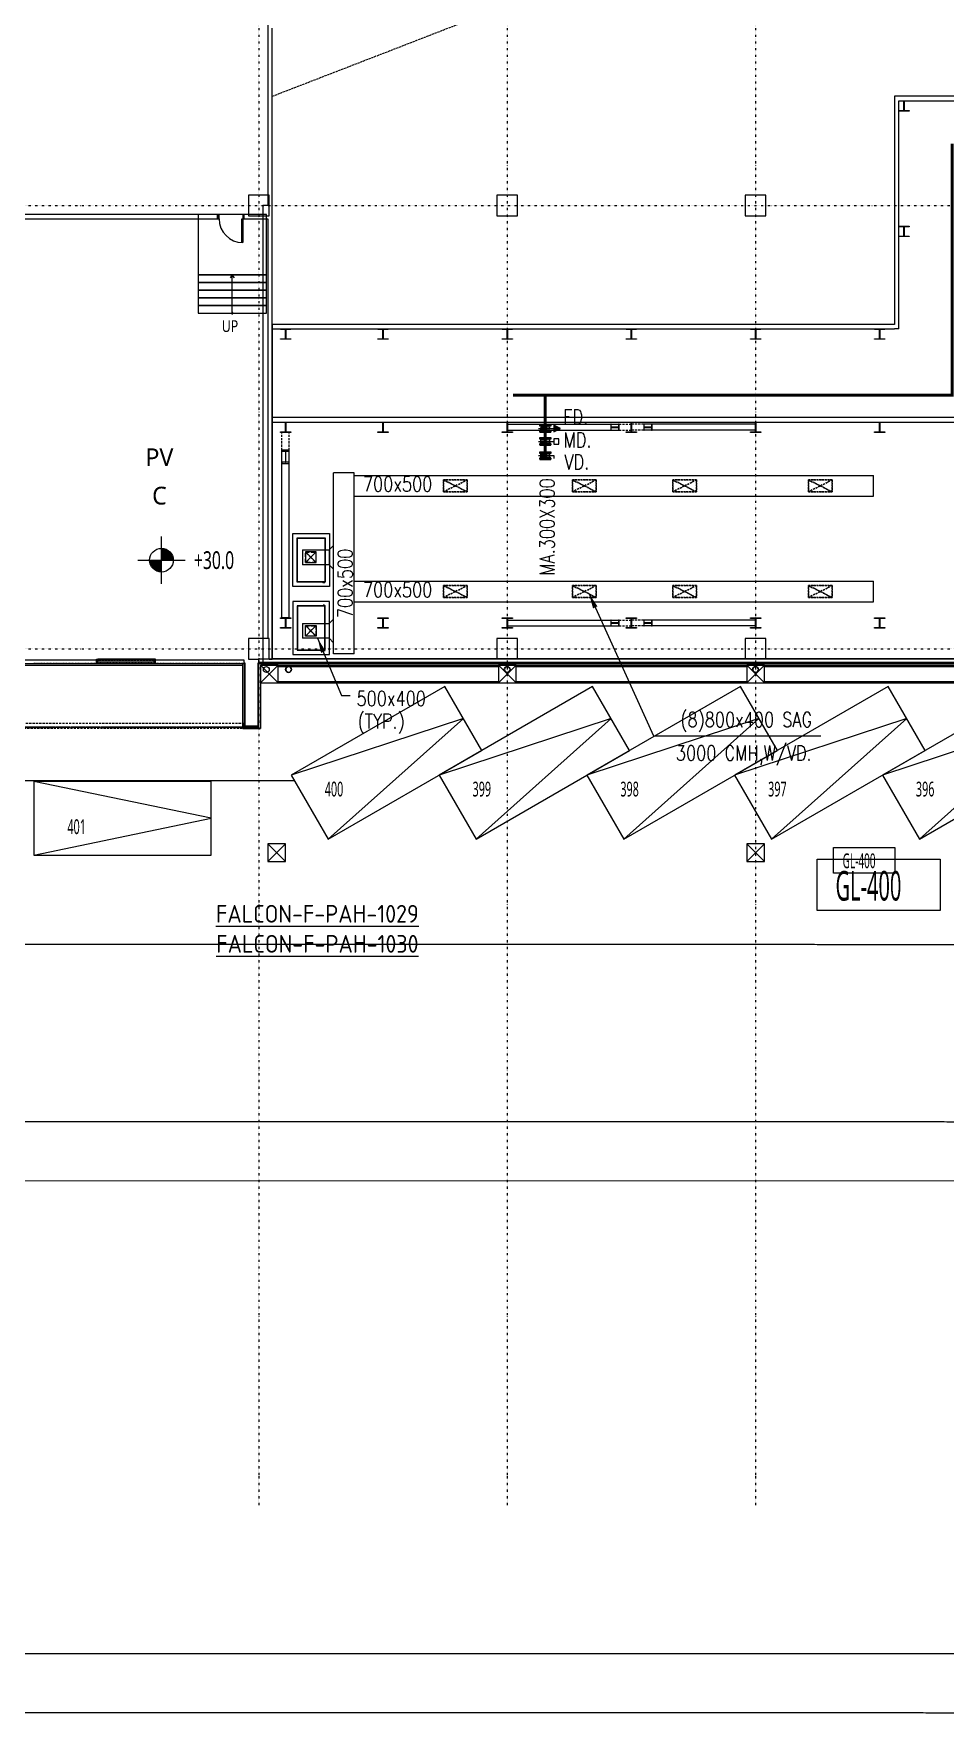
# Model space of a CAD drawing. Extents: x -76427 to 292734, y -42117 to 131250.
# Drawn here: x 10375 to 41223, y -36025 to 20820 of the extents above; entities that cross this region are included whole.
import ezdxf
from ezdxf.enums import TextEntityAlignment as Align

# ---------------------------------------------------------------- set-up
doc = ezdxf.new("R2010")
doc.units = 0
doc.header["$LTSCALE"] = 250
for name, pattern in [('H12PL1$0$CENTERK4', [0.3582, 0.3333, -0.0083, 0.0083, -0.0083]), ('H12PL1$0$DOTK1', [0.01, 0.005, -0.005]), ('H12PL1$0$HIDDEN', [0.4, 0.3, -0.1]), ('H12PL1$0$JJP_三點線', [0.9, 0.3, -0.15, 0, -0.15, 0, -0.15, 0, -0.15]), ('H12PL1$0$JJP_虛線(退縮線、投影線、地下室範圍、非屬本工程、圖面分區)', [0.45, 0.3, -0.15]), ('XFM2D05-200k$0$HIDDEN', [0.375, 0.25, -0.125]), ('XFM2D05-200k$0$HIDDEN2', [0.1875, 0.125, -0.0625])]:
    doc.linetypes.add(name, pattern=pattern)
for name, color, linetype in [('H12PL1$0$A-LABEL-HIGH.200K', 252, 'Continuous'), ('H12PL1$0$A-OBJE-2D', 252, 'Continuous'), ('H12PL1$0$A-OBJE-MEP', 252, 'Continuous'), ('H12PL1$0$A-STRS', 252, 'Continuous'), ('H12PL1$0$A-TEXT', 252, 'Continuous'), ('H12PL1$0$A-WALL-EX', 252, 'Continuous'), ('H12PL1$0$A-WALL-IN', 252, 'Continuous'), ('H12PL1$0$A-WALL-IN.200K', 252, 'Continuous'), ('H12PL1$0$A-ZONE', 252, 'Continuous'), ('H12PL1$0$Door', 252, 'Continuous'), ('H12PL1$0$Hattch', 252, 'Continuous'), ('H12PL1$0$L10_14_200_LEVEL', 252, 'Continuous'), ('H12PL1$0$L10_14_DOURO', 252, 'Continuous'), ('H12PL1$0$L10_14_DRAN', 252, 'Continuous'), ('H12PL1$0$L10_14_KABE1', 252, 'Continuous'), ('H12PL1$0$L10_14_LEVEL', 252, 'Continuous'), ('H12PL1$0$L10_14_PKG', 252, 'Continuous'), ('H12PL1$0$L10_14_PKG-NN', 252, 'Continuous'), ('H12PL1$0$L10_14_SIAGE2', 252, 'Continuous'), ('H12PL1$0$L10_14_SIKICHI', 252, 'Continuous'), ('H12PL1$0$L10_14_SITE', 252, 'Continuous'), ('H12PL1$0$L10_14_SUGATA3', 252, 'Continuous'), ('H12PL1$0$L10_14_SUGATA4', 252, 'Continuous'), ('H12PL1$0$L10_14_SUGATAD', 252, 'Continuous'), ('H12PL1$0$S-BEAM-SHOW.200K', 252, 'Continuous'), ('H12PL1$0$S-COL', 252, 'Continuous'), ('H12PL1$0$S-COL.200K', 252, 'Continuous'), ('H12PL1$0$S-FNDN', 252, 'Continuous'), ('H12PL1$0$S-GRID', 252, 'Continuous'), ('H12PL1$0$S-SLAB-SHOW', 252, 'Continuous'), ('H12PL1$0$S-SLAB-SHOW.200K', 252, 'Continuous'), ('H12PL1$0$Window', 252, 'Continuous'), ('XFM2D05-200k$0$M-CMDUCT-DAPR', 104, 'Continuous'), ('XFM2D05-200k$0$M-DUCT-DAPR', 3, 'Continuous'), ('XFM2D05-200k$0$M-DUCT-DIFFUSER', 2, 'Continuous'), ('XFM2D05-200k$0$M-DUCT-FLAN-L', 3, 'Continuous'), ('XFM2D05-200k$0$M-DUCT-TEXT', 4, 'Continuous'), ('XFM2D05-200k$0$M-HVAC-DUCT', 100, 'Continuous'), ('XFM2D05-200k$0$M-MAU-DUCT', 150, 'Continuous'), ('XFM2D05-200k$0$M-PIPE-TEXT-ARROR', 91, 'Continuous'), ('XFM2Q05-200k$0$M-HVAC-EQUP-TEXT', 4, 'Continuous'), ('XFM2Q05-200k$0$XFM2Q30$0$FOUND', 3, 'Continuous'), ('XFM2Q05-200k$0$XFM2Q30$0$M-HVAC-CEQPM', 22, 'Continuous'), ('XFM2Q05-200k$0$XFM2Q30$0$M-HVAC-EQPM', 22, 'Continuous')]:
    doc.layers.add(name, color=color, linetype=linetype)
doc.styles.add('H12PL1$0$Standard', font='', dxfattribs={"width": 0.8})
doc.styles.add('XFM2D05-200k$0$AA-TXT', font='simplex.shx', dxfattribs={"bigfont": 'china.shx'})
doc.styles.add('XFM2Q05-200k$0$AA-TXT', font='isocp.shx', dxfattribs={"width": 0.8, "bigfont": 'china.shx'})
doc.styles.get('H12PL1$0$Standard').set_extended_font_data('Microsoft JhengHei')
doc.dimstyles.new('XFM2D05-200k$0$adim-200', dxfattribs={"dimscale": 200, "dimtxt": 0.3, "dimasz": 2.5, "dimexe": 0.1, "dimexo": 0.5, "dimgap": 0.15, "dimtad": 0, "dimdec": 4, "dimzin": 3, "dimdsep": 46, "dimtxsty": 'XFM2D05-200k$0$AA-TXT', "dimcen": 2.5, "dimclrd": 256, "dimclre": 256, "dimclrt": 256, "dimadec": 0, "dimazin": 0, "dimtfac": 1, "dimtdec": 4, "dimtmove": 0, "dimatfit": 3, "dimfxl": 1, "dimtolj": 1, "dimtzin": 0, "dimarcsym": 0})

# ---------------------------------------------------------------- blocks, each defined once
blk = doc.blocks.new('H12PL1')
at = {"layer": 'H12PL1$0$Hattch', "linetype": 'Continuous', "lineweight": 0}
for points in [[(14700, 3000), (14300, 3000), (14330.45, 2846.93), (14417.16, 2717.16), (14546.93, 2630.45), (14700, 2600)], [(14700, 3000), (15100, 3000), (15069.55, 3153.07), (14982.84, 3282.84), (14853.07, 3369.55), (14700, 3400)]]:
    blk.add_hatch(color=256, dxfattribs=at).paths.add_polyline_path(points)
at = {"layer": 'H12PL1$0$A-LABEL-HIGH.200K', "lineweight": 0}
for p, q in [((14700, 2200), (14700, 3800)), ((13900, 3000), (15500, 3000))]:
    blk.add_line(p, q, dxfattribs=at)
blk.add_circle((14700, 3000), 400, dxfattribs=at)
at = {"layer": 'H12PL1$0$A-OBJE-2D', "linetype": 'H12PL1$0$HIDDEN', "lineweight": 0}
blk.add_line((18450, 18700), (192000, 85950), dxfattribs=at)
at = {"layer": 'H12PL1$0$A-OBJE-MEP', "lineweight": 0, "flags": 128}
for points in [[(19095, -700, 1), (18905, -700, 1)], [(26495, -700, 1), (26305, -700, 1)], [(34895, -700, 1), (34705, -700, 1)]]:
    blk.add_lwpolyline(points, format="xyb", close=True, dxfattribs=at)
at = {"layer": 'H12PL1$0$A-OBJE-MEP', "lineweight": 0}
for centre in [(19000, -700), (26400, -700), (34800, -700)]:
    blk.add_circle(centre, 100, dxfattribs=at)
at = {"layer": 'H12PL1$0$A-STRS', "lineweight": 0}
for p, q in [((18250, 12660), (15940, 12660)), ((15940, 12660), (15940, 11360)), ((18250, 12660), (15940, 12660)), ((15940, 12660), (15940, 12400)), ((17095, 12660), (17020, 12560)), ((17095, 12400), (17095, 12660)), ((17170, 12560), (17095, 12660)), ((18250, 11360), (18250, 12660)), ((18250, 12400), (18250, 12660)), ((15940, 12400), (18250, 12400)), ((18250, 12400), (15940, 12400)), ((15940, 12400), (15940, 12140)), ((15940, 12400), (18250, 12400)), ((15940, 12140), (18250, 12140)), ((18250, 12140), (15940, 12140)), ((15940, 12140), (15940, 11880)), ((15940, 12140), (18250, 12140)), ((17095, 11620), (17095, 12400)), ((18250, 12140), (18250, 12400)), ((18250, 11880), (18250, 12140)), ((15940, 11880), (18250, 11880)), ((18250, 11880), (15940, 11880)), ((15940, 11880), (15940, 11620)), ((15940, 11880), (18250, 11880)), ((15940, 11620), (18250, 11620)), ((18250, 11620), (15940, 11620)), ((15940, 11620), (15940, 11360)), ((15940, 11620), (18250, 11620)), ((17095, 11360), (17095, 11620)), ((18250, 11620), (18250, 11880)), ((18250, 11360), (18250, 11620)), ((15940, 11360), (18250, 11360)), ((15940, 11360), (18250, 11360))]:
    blk.add_line(p, q, dxfattribs=at)
at = {"layer": 'H12PL1$0$A-STRS', "lineweight": 0, "flags": 128}
blk.add_lwpolyline([(17120, 11360, 1), (17070, 11360, 1)], format="xyb", close=True, dxfattribs=at)
at = {"layer": 'H12PL1$0$A-WALL-EX', "lineweight": 0}
for p, q in [((12500, -500), (12500, -380)), ((14500, -380), (12500, -380)), ((12500, -500), (14500, -500)), ((14500, -500), (14500, -380)), ((68150, -465), (18000, -465))]:
    blk.add_line(p, q, dxfattribs=at)
at = {"layer": 'H12PL1$0$A-WALL-EX', "linetype": 'H12PL1$0$JJP_虛線(退縮線、投影線、地下室範圍、非屬本工程、圖面分區)', "lineweight": 0}
blk.add_line((-380, -2649.97), (17500, -2649.97), dxfattribs=at)
at = {"layer": 'H12PL1$0$A-WALL-EX', "lineweight": 0, "flags": 128}
for points in [[(12500, -380), (-380, -380)], [(-380, -500), (12500, -500)], [(17500, -380), (14500, -380)], [(14500, -500), (17500, -500)], [(17500, -500), (17500, -380)], [(17535, -482.5), (17500, -482.5)], [(17500, -482.5), (17500, -2615)], [(17500, -500), (17500, -2650)], [(17500, -500), (17500, -2650)], [(17500, -500), (17500, -2650)], [(17500, -500), (17500, -2650)], [(17535, -2615), (17535, -482.5)], [(18000, -482.5), (17965, -482.5)], [(17965, -482.5), (17965, -2615)], [(68150, -350), (18000, -350)], [(18000, -465), (18000, -350)], [(18000, -482.5), (18000, -465)], [(18000, -500), (68150, -500)], [(18000, -500), (68150, -500)], [(18000, -500), (68150, -500)], [(18000, -500), (68150, -500)], [(18000, -500), (68150, -500)], [(18000, -500), (68150, -500)], [(18000, -500), (68150, -500)], [(18000, -500), (68150, -500)], [(18000, -2650), (18000, -500)], [(17500, -2650), (17535, -2650)], [(17965, -2615), (17535, -2615)], [(17535, -2650), (17965, -2650)], [(17965, -2650), (18000, -2650)]]:
    blk.add_lwpolyline(points, dxfattribs=at)
at = {"layer": 'H12PL1$0$A-WALL-EX', "linetype": 'H12PL1$0$JJP_虛線(退縮線、投影線、地下室範圍、非屬本工程、圖面分區)', "lineweight": 0, "flags": 128}
for points in [[(-530, -2680), (17500, -2680)], [(-500, -2650), (17500, -2650)], [(17500, -2529.97), (-380, -2529.97)], [(17500, -2530), (-380, -2530)], [(17500, -2530), (-380, -2530)], [(-380, -2650), (17500, -2650)], [(17500, -2649.97), (17500, -2529.97)], [(17500, -2650), (17500, -2530)], [(17500, -2680), (17500, -2530)], [(17500, -2650), (17500, -2649.97)]]:
    blk.add_lwpolyline(points, dxfattribs=at)
at = {"layer": 'H12PL1$0$A-WALL-IN', "lineweight": 0}
for p, q in [((16600, 14550), (16600, 14700)), ((17500, 14550), (17500, 14700))]:
    blk.add_line(p, q, dxfattribs=at)
at = {"layer": 'H12PL1$0$A-WALL-IN', "lineweight": 0, "flags": 128}
for points in [[(18300, 21000), (18300, 15350)], [(18450, -350), (18450, 21000)], [(-380.5, 14550), (16600, 14550)], [(16600, 14700), (9350, 14700)], [(17650, 14700), (17500, 14700)], [(17500, 14550), (18300, 14550)], [(18300, 14550), (18300, 350)], [(18350, -350), (18450, -350)]]:
    blk.add_lwpolyline(points, dxfattribs=at)
at = {"layer": 'H12PL1$0$A-WALL-IN.200K', "lineweight": 0, "flags": 128}
for points in [[(39500, 18700), (39500, 18550)], [(243150, 18700), (39500, 18700)], [(39500, 18550), (39500, 10975)], [(39650, 18219), (39650, 18531)], [(39650, 14300), (39650, 18200)], [(40000, 18550), (43025, 18550)], [(39650, 13969), (39650, 14281)], [(39650, 10825), (39650, 13950)], [(39500, 10975), (18450, 10975)], [(18450, 10825), (18450, 10975)], [(18450, 10825), (18725, 10825)], [(19075, 10825), (22025, 10825)], [(22375, 10825), (26225, 10825)], [(26575, 10825), (30425, 10825)], [(30775, 10825), (34625, 10825)], [(34975, 10825), (38825, 10825)], [(39175, 10825), (39500, 10825)], [(39650, 10825), (39500, 10825)], [(42650, 7825), (18450, 7825)], [(18450, 7675), (18450, 7825)], [(18450, 7675), (18725, 7675)], [(19075, 7675), (22025, 7675)], [(22375, 7675), (26225, 7675)], [(26575, 7675), (30425, 7675)], [(30775, 7675), (34625, 7675)], [(34975, 7675), (38825, 7675)], [(39175, 7675), (42650, 7675)]]:
    blk.add_lwpolyline(points, dxfattribs=at)
at = {"layer": 'H12PL1$0$Door', "lineweight": 0}
for p, q in [((16650, 14700), (16600, 14700)), ((16600, 14700), (16600, 14550)), ((16600, 14550), (16650, 14550)), ((16650, 14550), (16650, 14700)), ((17420, 13750), (17420, 14550)), ((17420, 14550), (17450, 14550)), ((17500, 14700), (17450, 14700)), ((17450, 14700), (17450, 14550)), ((17450, 14550), (17450, 13750)), ((17450, 14550), (17500, 14550)), ((17500, 14550), (17500, 14700)), ((17450, 13750), (17420, 13750))]:
    blk.add_line(p, q, dxfattribs=at)
blk.add_arc((17450, 14550), 800, 180, 270, dxfattribs=at)
at = {"layer": 'H12PL1$0$L10_14_200_LEVEL', "lineweight": 0, "flags": 128}
blk.add_lwpolyline([(37435.33, -6720.02), (39516.42, -6720.02), (39516.42, -7587.9), (37435.33, -7587.9)], close=True, dxfattribs=at)
at = {"layer": 'H12PL1$0$L10_14_DOURO', "lineweight": 0}
for p, q in [((263350.86, -18066.2), (-720.36, -18001.66)), ((10639.33, -34004.43), (-23200, -33996.16)), ((96439.32, -34025.4), (10639.33, -34004.43))]:
    blk.add_line(p, q, dxfattribs=at)
at = {"layer": 'H12PL1$0$L10_14_DRAN', "lineweight": 0}
for centre in [(18250, -700), (26400, -700), (34800, -700)]:
    blk.add_circle(centre, 100, dxfattribs=at)
at = {"layer": 'H12PL1$0$L10_14_KABE1', "lineweight": 0}
for p, q in [((17450, -2700), (17450, -500)), ((18050, -550), (18050, -2700)), ((18050, -550), (68100, -550)), ((17450, -2700), (18050, -2700))]:
    blk.add_line(p, q, dxfattribs=at)
at = {"layer": 'H12PL1$0$L10_14_LEVEL', "lineweight": 0, "flags": 128}
blk.add_lwpolyline([(36884.13, -7114.17), (41046.31, -7114.17), (41046.31, -8849.94), (36884.13, -8849.94)], close=True, dxfattribs=at)
at = {"layer": 'H12PL1$0$L10_14_PKG', "lineweight": 0, "flags": 128}
for points in [[(20342.67, -6441.61), (25538.82, -3441.61), (24288.82, -1276.55), (19092.67, -4276.55)], [(25342.67, -6441.61), (30538.82, -3441.61), (29288.82, -1276.55), (24092.67, -4276.55)], [(30342.67, -6441.61), (35538.82, -3441.61), (34288.82, -1276.55), (29092.67, -4276.55)], [(35342.67, -6441.61), (40538.82, -3441.61), (39288.82, -1276.55), (34092.67, -4276.55)], [(40342.67, -6441.61), (45538.82, -3441.61), (44288.82, -1276.55), (39092.67, -4276.55)], [(10387.5, -6985), (16387.5, -6985), (16387.5, -4485), (10387.5, -4485)]]:
    blk.add_lwpolyline(points, close=True, dxfattribs=at)
for points in [[(20342.67, -6441.61), (24913.82, -2359.08), (19092.67, -4276.55)], [(25342.67, -6441.61), (29913.82, -2359.08), (24092.67, -4276.55)], [(30342.67, -6441.61), (34913.82, -2359.08), (29092.67, -4276.55)], [(35342.67, -6441.61), (39913.82, -2359.08), (34092.67, -4276.55)], [(40342.67, -6441.61), (44913.82, -2359.08), (39092.67, -4276.55)], [(10387.5, -6985), (16387.5, -5735), (10387.5, -4485)]]:
    blk.add_lwpolyline(points, dxfattribs=at)
at = {"layer": 'H12PL1$0$L10_14_SIAGE2', "lineweight": 0, "flags": 128}
for points in [[(10412, -500), (10387.2, -500)], [(10461.6, -500), (10436.8, -500)], [(10511.2, -500), (10486.4, -500)], [(10560.8, -500), (10536, -500)], [(10610.4, -500), (10585.6, -500)], [(10660, -500), (10635.2, -500)], [(10709.6, -500), (10684.8, -500)], [(10759.2, -500), (10734.4, -500)], [(10808.8, -500), (10784, -500)], [(10858.4, -500), (10833.6, -500)], [(10908, -500), (10883.2, -500)], [(10957.6, -500), (10932.8, -500)], [(11007.2, -500), (10982.4, -500)], [(11056.8, -500), (11032, -500)], [(11106.4, -500), (11081.6, -500)], [(11156, -500), (11131.2, -500)], [(11205.6, -500), (11180.8, -500)], [(11255.2, -500), (11230.4, -500)], [(11304.8, -500), (11280, -500)], [(11354.4, -500), (11329.6, -500)], [(11404, -500), (11379.2, -500)], [(11453.6, -500), (11428.8, -500)], [(11503.2, -500), (11478.4, -500)], [(11552.8, -500), (11528, -500)], [(11602.4, -500), (11577.6, -500)], [(11652, -500), (11627.2, -500)], [(11701.6, -500), (11676.8, -500)], [(11751.2, -500), (11726.4, -500)], [(11800.8, -500), (11776, -500)], [(11850.4, -500), (11825.6, -500)], [(11900, -500), (11875.2, -500)], [(11949.6, -500), (11924.8, -500)], [(11999.2, -500), (11974.4, -500)], [(12048.8, -500), (12024, -500)], [(12098.4, -500), (12073.6, -500)], [(12148, -500), (12123.2, -500)], [(12197.6, -500), (12172.8, -500)], [(12247.2, -500), (12222.4, -500)], [(12296.8, -500), (12272, -500)], [(12346.4, -500), (12321.6, -500)], [(12396, -500), (12371.2, -500)], [(12445.6, -500), (12420.8, -500)], [(12495.2, -500), (12470.4, -500)], [(12544.8, -500), (12520, -500)], [(12594.4, -500), (12569.6, -500)], [(12644, -500), (12619.2, -500)], [(12693.6, -500), (12668.8, -500)], [(12743.2, -500), (12718.4, -500)], [(12792.8, -500), (12768, -500)], [(12842.4, -500), (12817.6, -500)], [(12892, -500), (12867.2, -500)], [(12941.6, -500), (12916.8, -500)], [(12991.2, -500), (12966.4, -500)], [(13040.8, -500), (13016, -500)], [(13090.4, -500), (13065.6, -500)], [(13140, -500), (13115.2, -500)], [(13189.6, -500), (13164.8, -500)], [(13239.2, -500), (13214.4, -500)], [(13288.8, -500), (13264, -500)], [(13338.4, -500), (13313.6, -500)], [(13388, -500), (13363.2, -500)], [(13437.6, -500), (13412.8, -500)], [(13487.2, -500), (13462.4, -500)], [(13536.8, -500), (13512, -500)], [(13586.4, -500), (13561.6, -500)], [(13636, -500), (13611.2, -500)], [(13685.6, -500), (13660.8, -500)], [(13735.2, -500), (13710.4, -500)], [(13784.8, -500), (13760, -500)], [(13834.4, -500), (13809.6, -500)], [(13884, -500), (13859.2, -500)], [(13933.6, -500), (13908.8, -500)], [(13983.2, -500), (13958.4, -500)], [(14032.8, -500), (14008, -500)], [(14082.4, -500), (14057.6, -500)], [(14132, -500), (14107.2, -500)], [(14181.6, -500), (14156.8, -500)], [(14231.2, -500), (14206.4, -500)], [(14280.8, -500), (14256, -500)], [(14330.4, -500), (14305.6, -500)], [(14380, -500), (14355.2, -500)], [(14429.6, -500), (14404.8, -500)], [(14479.2, -500), (14454.4, -500)], [(14528.8, -500), (14504, -500)], [(14578.4, -500), (14553.6, -500)], [(14628, -500), (14603.2, -500)], [(14677.6, -500), (14652.8, -500)], [(14727.2, -500), (14702.4, -500)], [(14776.8, -500), (14752, -500)], [(14826.4, -500), (14801.6, -500)], [(14876, -500), (14851.2, -500)], [(14925.6, -500), (14900.8, -500)], [(14975.2, -500), (14950.4, -500)], [(15024.8, -500), (15000, -500)], [(15074.4, -500), (15049.6, -500)], [(15124, -500), (15099.2, -500)], [(15173.6, -500), (15148.8, -500)], [(15223.2, -500), (15198.4, -500)], [(15272.8, -500), (15248, -500)], [(15322.4, -500), (15297.6, -500)], [(15372, -500), (15347.2, -500)], [(15421.6, -500), (15396.8, -500)], [(15471.2, -500), (15446.4, -500)], [(15520.8, -500), (15496, -500)], [(15570.4, -500), (15545.6, -500)], [(15620, -500), (15595.2, -500)], [(15669.6, -500), (15644.8, -500)], [(15719.2, -500), (15694.4, -500)], [(15768.8, -500), (15744, -500)], [(15818.4, -500), (15793.6, -500)], [(15868, -500), (15843.2, -500)], [(15917.6, -500), (15892.8, -500)], [(15967.2, -500), (15942.4, -500)], [(16016.8, -500), (15992, -500)], [(16066.4, -500), (16041.6, -500)], [(16116, -500), (16091.2, -500)], [(16165.6, -500), (16140.8, -500)], [(16215.2, -500), (16190.4, -500)], [(16264.8, -500), (16240, -500)], [(16314.4, -500), (16289.6, -500)], [(16364, -500), (16339.2, -500)], [(16413.6, -500), (16388.8, -500)], [(16463.2, -500), (16438.4, -500)], [(16512.8, -500), (16488, -500)], [(16562.4, -500), (16537.6, -500)], [(16612, -500), (16587.2, -500)], [(16661.6, -500), (16636.8, -500)], [(16711.2, -500), (16686.4, -500)], [(16760.8, -500), (16736, -500)], [(16810.4, -500), (16785.6, -500)], [(16860, -500), (16835.2, -500)], [(16909.6, -500), (16884.8, -500)], [(16959.2, -500), (16934.4, -500)], [(17008.8, -500), (16984, -500)], [(17058.4, -500), (17033.6, -500)], [(17108, -500), (17083.2, -500)], [(17157.6, -500), (17132.8, -500)], [(17207.2, -500), (17182.4, -500)], [(17256.8, -500), (17232, -500)], [(17306.4, -500), (17281.6, -500)], [(17356, -500), (17331.2, -500)], [(17405.6, -500), (17380.8, -500)], [(17455.2, -500), (17430.4, -500)]]:
    blk.add_lwpolyline(points, dxfattribs=at)
at = {"layer": 'H12PL1$0$L10_14_SIKICHI', "linetype": 'H12PL1$0$CENTERK4', "lineweight": 0}
for p, q in [((263352.82, -10066.2), (-23200, -9996.16)), ((263351.35, -16066.2), (-23200, -15996.16)), ((263351.35, -16066.2), (-14000, -15998.41)), ((10638.84, -36004.43), (-23200, -35996.16)), ((96438.83, -36025.4), (10638.84, -36004.43))]:
    blk.add_line(p, q, dxfattribs=at)
at = {"layer": 'H12PL1$0$L10_14_SITE', "lineweight": 0}
blk.add_line((-500, -4460), (19198.58, -4460), dxfattribs=at)
at = {"layer": 'H12PL1$0$L10_14_SUGATA3', "lineweight": 0}
for p, q in [((18050, -1150), (18650, -550)), ((18050, -550), (18650, -1150)), ((26100, -1150), (26700, -550)), ((26100, -550), (26700, -1150)), ((34500, -1150), (35100, -550)), ((34500, -550), (35100, -1150)), ((18650, -600), (26100, -600)), ((18650, -1100), (26100, -1100)), ((26700, -600), (34500, -600)), ((26700, -1100), (34500, -1100)), ((35100, -600), (42900, -600)), ((35100, -1100), (42900, -1100)), ((18650, -1150), (67500, -1150)), ((18300, -6600), (18900, -7200)), ((18300, -7200), (18900, -6600)), ((34500, -6600), (35100, -7200)), ((34500, -7200), (35100, -6600))]:
    blk.add_line(p, q, dxfattribs=at)
at = {"layer": 'H12PL1$0$L10_14_SUGATA3', "lineweight": 0, "flags": 128}
for points in [[(18050, -1150), (18650, -1150), (18650, -550), (18050, -550)], [(26100, -1150), (26700, -1150), (26700, -550), (26100, -550)], [(34500, -1150), (35100, -1150), (35100, -550), (34500, -550)], [(18300, -7200), (18900, -7200), (18900, -6600), (18300, -6600)], [(34500, -7200), (35100, -7200), (35100, -6600), (34500, -6600)]]:
    blk.add_lwpolyline(points, close=True, dxfattribs=at)
at = {"layer": 'H12PL1$0$L10_14_SUGATA4', "lineweight": 0}
blk.add_line((-550, -550), (17450, -550), dxfattribs=at)
at = {"layer": 'H12PL1$0$L10_14_SUGATAD', "linetype": 'H12PL1$0$DOTK1', "lineweight": 0}
blk.add_line((17450, -2650), (-500, -2650), dxfattribs=at)
at = {"layer": 'H12PL1$0$S-BEAM-SHOW.200K', "lineweight": 0}
for p, q in [((26400, 7600), (30182.35, 7600)), ((26400, 7400), (26400, 7600)), ((26400, 7400), (30182.35, 7400)), ((29919.14, 7600), (29902.34, 7600)), ((29902.34, 7600), (29902.34, 7400)), ((29902.34, 7400), (29919.14, 7400)), ((29919.14, 7510), (29919.14, 7600)), ((29921.6, 7505.76), (29919.14, 7510)), ((29919.14, 7490), (29921.6, 7494.24)), ((29919.14, 7400), (29919.14, 7490)), ((29927.54, 7504), (29921.6, 7505.76)), ((29921.6, 7494.24), (29927.54, 7496)), ((30157.15, 7504), (29927.54, 7504)), ((29927.54, 7496), (30157.15, 7496)), ((30163.09, 7505.76), (30157.15, 7504)), ((30157.15, 7496), (30163.09, 7494.24)), ((30165.55, 7510), (30163.09, 7505.76)), ((30163.09, 7494.24), (30165.55, 7490)), ((30182.35, 7600), (30165.55, 7600)), ((30165.55, 7600), (30165.55, 7510)), ((30165.55, 7490), (30165.55, 7400)), ((30165.55, 7400), (30182.35, 7400)), ((30182.35, 7400), (30182.35, 7600)), ((34800, 7600), (31017.65, 7600)), ((31034.45, 7600), (31017.65, 7600)), ((31017.65, 7600), (31017.65, 7400)), ((34800, 7400), (31017.65, 7400)), ((31017.65, 7400), (31034.45, 7400)), ((31034.45, 7510), (31034.45, 7600)), ((31036.91, 7505.76), (31034.45, 7510)), ((31034.45, 7490), (31036.91, 7494.24)), ((31034.45, 7400), (31034.45, 7490)), ((31042.85, 7504), (31036.91, 7505.76)), ((31036.91, 7494.24), (31042.85, 7496)), ((31272.46, 7504), (31042.85, 7504)), ((31042.85, 7496), (31272.46, 7496)), ((31278.4, 7505.76), (31272.46, 7504)), ((31272.46, 7496), (31278.4, 7494.24)), ((31280.86, 7510), (31278.4, 7505.76)), ((31278.4, 7494.24), (31280.86, 7490)), ((31297.66, 7600), (31280.86, 7600)), ((31280.86, 7600), (31280.86, 7510)), ((31280.86, 7490), (31280.86, 7400)), ((31280.86, 7400), (31297.66, 7400)), ((31297.66, 7400), (31297.66, 7600)), ((34800, 7600), (34800, 7400)), ((18775, 1050), (18775, 6722.41)), ((19025, 6722.41), (18775, 6722.41)), ((18775, 6722.41), (18775, 6686.84)), ((18775, 6686.84), (18894, 6686.84)), ((18775, 6313.34), (18775, 6277.77)), ((18894, 6313.34), (18775, 6313.34)), ((18775, 6277.77), (19025, 6277.77)), ((18906, 6686.84), (18894, 6686.84)), ((18894, 6686.84), (18894, 6313.34)), ((18894, 6686.84), (18906, 6686.84)), ((18906, 6313.34), (18894, 6313.34)), ((18894, 6313.34), (18906, 6313.34)), ((18906, 6313.34), (18906, 6686.84)), ((18906, 6686.84), (19025, 6686.84)), ((19025, 6313.34), (18906, 6313.34)), ((19025, 1050), (19025, 6722.41)), ((19025, 6686.84), (19025, 6722.41)), ((19025, 6277.77), (19025, 6313.34)), ((19025, 1050), (18775, 1050)), ((26400, 975), (30182.35, 975)), ((26400, 775), (26400, 975)), ((26400, 775), (30182.35, 775)), ((29919.14, 975), (29902.34, 975)), ((29902.34, 975), (29902.34, 775)), ((29902.34, 775), (29919.14, 775)), ((29919.14, 885), (29919.14, 975)), ((29921.6, 880.76), (29919.14, 885)), ((29919.14, 865), (29921.6, 869.24)), ((29919.14, 775), (29919.14, 865)), ((29927.54, 879), (29921.6, 880.76)), ((29921.6, 869.24), (29927.54, 871)), ((30157.15, 879), (29927.54, 879)), ((29927.54, 871), (30157.15, 871)), ((30163.09, 880.76), (30157.15, 879)), ((30157.15, 871), (30163.09, 869.24)), ((30165.55, 885), (30163.09, 880.76)), ((30163.09, 869.24), (30165.55, 865)), ((30182.35, 975), (30165.55, 975)), ((30165.55, 975), (30165.55, 885)), ((30165.55, 865), (30165.55, 775)), ((30165.55, 775), (30182.35, 775)), ((30182.35, 775), (30182.35, 975)), ((34800, 975), (31017.65, 975)), ((31034.45, 975), (31017.65, 975)), ((31017.65, 975), (31017.65, 775)), ((34800, 775), (31017.65, 775)), ((31017.65, 775), (31034.45, 775)), ((31034.45, 885), (31034.45, 975)), ((31036.91, 880.76), (31034.45, 885)), ((31034.45, 865), (31036.91, 869.24)), ((31034.45, 775), (31034.45, 865)), ((31042.85, 879), (31036.91, 880.76)), ((31036.91, 869.24), (31042.85, 871)), ((31272.46, 879), (31042.85, 879)), ((31042.85, 871), (31272.46, 871)), ((31278.4, 880.76), (31272.46, 879)), ((31272.46, 871), (31278.4, 869.24)), ((31280.86, 885), (31278.4, 880.76)), ((31278.4, 869.24), (31280.86, 865)), ((31297.66, 975), (31280.86, 975)), ((31280.86, 975), (31280.86, 885)), ((31280.86, 865), (31280.86, 775)), ((31280.86, 775), (31297.66, 775)), ((31297.66, 775), (31297.66, 975)), ((34800, 975), (34800, 775))]:
    blk.add_line(p, q, dxfattribs=at)
at = {"layer": 'H12PL1$0$S-BEAM-SHOW.200K', "linetype": 'H12PL1$0$JJP_虛線(退縮線、投影線、地下室範圍、非屬本工程、圖面分區)', "lineweight": 0}
for p, q in [((30182.35, 7600), (30600, 7600)), ((30182.35, 7400), (30600, 7400)), ((31017.65, 7600), (30600, 7600)), ((31017.65, 7400), (30600, 7400)), ((18775, 6722.41), (18775, 7325)), ((19025, 7325), (18775, 7325)), ((19025, 6722.41), (19025, 7325)), ((30182.35, 975), (30600, 975)), ((30182.35, 775), (30600, 775)), ((31017.65, 975), (30600, 975)), ((31017.65, 775), (30600, 775))]:
    blk.add_line(p, q, dxfattribs=at)
at = {"layer": 'H12PL1$0$S-COL', "lineweight": 0, "flags": 128}
for points in [[(17650, 14650), (18350, 14650), (18350, 15350), (17650, 15350)], [(26050, 14650), (26750, 14650), (26750, 15350), (26050, 15350)], [(34450, 14650), (35150, 14650), (35150, 15350), (34450, 15350)]]:
    blk.add_lwpolyline(points, close=True, dxfattribs=at)
for points in [[(18350, -350), (18350, 350), (17650, 350), (17650, -350), (18000, -350)], [(26750, -350), (26750, 350), (26050, 350), (26050, -350)], [(35150, -350), (35150, 350), (34450, 350), (34450, -350)]]:
    blk.add_lwpolyline(points, dxfattribs=at)
at = {"layer": 'H12PL1$0$S-COL.200K', "lineweight": 0, "flags": 128}
for points in [[(40000, 18550), (40000, 18531), (39838, 18531, 0.41421356), (39831, 18524), (39831, 18226, 0.41421356), (39838, 18219), (40000, 18219), (40000, 18200), (39650, 18200), (39650, 18219), (39812, 18219, 0.41421356), (39819, 18226), (39819, 18524, 0.41421356), (39812, 18531), (39650, 18531), (39650, 18550)], [(40000, 14300), (40000, 14281), (39838, 14281, 0.41421356), (39831, 14274), (39831, 13976, 0.41421356), (39838, 13969), (40000, 13969), (40000, 13950), (39650, 13950), (39650, 13969), (39812, 13969, 0.41421356), (39819, 13976), (39819, 14274, 0.41421356), (39812, 14281), (39650, 14281), (39650, 14300)], [(19075, 10825), (19075, 10806), (18913, 10806, 0.41421356), (18906, 10799), (18906, 10501, 0.41421356), (18913, 10494), (19075, 10494), (19075, 10475), (18725, 10475), (18725, 10494), (18887, 10494, 0.41421356), (18894, 10501), (18894, 10799, 0.41421356), (18887, 10806), (18725, 10806), (18725, 10825)], [(22375, 10825), (22375, 10806), (22213, 10806, 0.41421356), (22206, 10799), (22206, 10501, 0.41421356), (22213, 10494), (22375, 10494), (22375, 10475), (22025, 10475), (22025, 10494), (22187, 10494, 0.41421356), (22194, 10501), (22194, 10799, 0.41421356), (22187, 10806), (22025, 10806), (22025, 10825)], [(26575, 10825), (26575, 10806), (26413, 10806, 0.41421356), (26406, 10799), (26406, 10501, 0.41421356), (26413, 10494), (26575, 10494), (26575, 10475), (26225, 10475), (26225, 10494), (26387, 10494, 0.41421356), (26394, 10501), (26394, 10799, 0.41421356), (26387, 10806), (26225, 10806), (26225, 10825)], [(30775, 10825), (30775, 10806), (30613, 10806, 0.41421356), (30606, 10799), (30606, 10501, 0.41421356), (30613, 10494), (30775, 10494), (30775, 10475), (30425, 10475), (30425, 10494), (30587, 10494, 0.41421356), (30594, 10501), (30594, 10799, 0.41421356), (30587, 10806), (30425, 10806), (30425, 10825)], [(34975, 10825), (34975, 10806), (34813, 10806, 0.41421356), (34806, 10799), (34806, 10501, 0.41421356), (34813, 10494), (34975, 10494), (34975, 10475), (34625, 10475), (34625, 10494), (34787, 10494, 0.41421356), (34794, 10501), (34794, 10799, 0.41421356), (34787, 10806), (34625, 10806), (34625, 10825)], [(39175, 10825), (39175, 10806), (39013, 10806, 0.41421356), (39006, 10799), (39006, 10501, 0.41421356), (39013, 10494), (39175, 10494), (39175, 10475), (38825, 10475), (38825, 10494), (38987, 10494, 0.41421356), (38994, 10501), (38994, 10799, 0.41421356), (38987, 10806), (38825, 10806), (38825, 10825)], [(19075, 7675), (19075, 7656), (18913, 7656, 0.41421356), (18906, 7649), (18906, 7351, 0.41421356), (18913, 7344), (19075, 7344), (19075, 7325), (18725, 7325), (18725, 7344), (18887, 7344, 0.41421356), (18894, 7351), (18894, 7649, 0.41421356), (18887, 7656), (18725, 7656), (18725, 7675)], [(22375, 7675), (22375, 7656), (22213, 7656, 0.41421356), (22206, 7649), (22206, 7351, 0.41421356), (22213, 7344), (22375, 7344), (22375, 7325), (22025, 7325), (22025, 7344), (22187, 7344, 0.41421356), (22194, 7351), (22194, 7649, 0.41421356), (22187, 7656), (22025, 7656), (22025, 7675)], [(26575, 7675), (26575, 7656), (26413, 7656, 0.41421356), (26406, 7649), (26406, 7351, 0.41421356), (26413, 7344), (26575, 7344), (26575, 7325), (26225, 7325), (26225, 7344), (26387, 7344, 0.41421356), (26394, 7351), (26394, 7649, 0.41421356), (26387, 7656), (26225, 7656), (26225, 7675)], [(30775, 7675), (30775, 7656), (30613, 7656, 0.41421356), (30606, 7649), (30606, 7351, 0.41421356), (30613, 7344), (30775, 7344), (30775, 7325), (30425, 7325), (30425, 7344), (30587, 7344, 0.41421356), (30594, 7351), (30594, 7649, 0.41421356), (30587, 7656), (30425, 7656), (30425, 7675)], [(34975, 7675), (34975, 7656), (34813, 7656, 0.41421356), (34806, 7649), (34806, 7351, 0.41421356), (34813, 7344), (34975, 7344), (34975, 7325), (34625, 7325), (34625, 7344), (34787, 7344, 0.41421356), (34794, 7351), (34794, 7649, 0.41421356), (34787, 7656), (34625, 7656), (34625, 7675)], [(39175, 7675), (39175, 7656), (39013, 7656, 0.41421356), (39006, 7649), (39006, 7351, 0.41421356), (39013, 7344), (39175, 7344), (39175, 7325), (38825, 7325), (38825, 7344), (38987, 7344, 0.41421356), (38994, 7351), (38994, 7649, 0.41421356), (38987, 7656), (38825, 7656), (38825, 7675)], [(19075, 1050), (19075, 1031), (18913, 1031, 0.41421356), (18906, 1024), (18906, 726, 0.41421356), (18913, 719), (19075, 719), (19075, 700), (18725, 700), (18725, 719), (18887, 719, 0.41421356), (18894, 726), (18894, 1024, 0.41421356), (18887, 1031), (18725, 1031), (18725, 1050)], [(22375, 1050), (22375, 1031), (22213, 1031, 0.41421356), (22206, 1024), (22206, 726, 0.41421356), (22213, 719), (22375, 719), (22375, 700), (22025, 700), (22025, 719), (22187, 719, 0.41421356), (22194, 726), (22194, 1024, 0.41421356), (22187, 1031), (22025, 1031), (22025, 1050)], [(26575, 1050), (26575, 1031), (26413, 1031, 0.41421356), (26406, 1024), (26406, 726, 0.41421356), (26413, 719), (26575, 719), (26575, 700), (26225, 700), (26225, 719), (26387, 719, 0.41421356), (26394, 726), (26394, 1024, 0.41421356), (26387, 1031), (26225, 1031), (26225, 1050)], [(30775, 1050), (30775, 1031), (30613, 1031, 0.41421356), (30606, 1024), (30606, 726, 0.41421356), (30613, 719), (30775, 719), (30775, 700), (30425, 700), (30425, 719), (30587, 719, 0.41421356), (30594, 726), (30594, 1024, 0.41421356), (30587, 1031), (30425, 1031), (30425, 1050)], [(34975, 1050), (34975, 1031), (34813, 1031, 0.41421356), (34806, 1024), (34806, 726, 0.41421356), (34813, 719), (34975, 719), (34975, 700), (34625, 700), (34625, 719), (34787, 719, 0.41421356), (34794, 726), (34794, 1024, 0.41421356), (34787, 1031), (34625, 1031), (34625, 1050)], [(39175, 1050), (39175, 1031), (39013, 1031, 0.41421356), (39006, 1024), (39006, 726, 0.41421356), (39013, 719), (39175, 719), (39175, 700), (38825, 700), (38825, 719), (38987, 719, 0.41421356), (38994, 726), (38994, 1024, 0.41421356), (38987, 1031), (38825, 1031), (38825, 1050)]]:
    blk.add_lwpolyline(points, format="xyb", close=True, dxfattribs=at)
at = {"layer": 'H12PL1$0$S-FNDN', "lineweight": 0, "flags": 128}
blk.add_lwpolyline([(43500, 74700), (18300, 74700), (18300, 15000), (18125, 15000), (18125, -550), (93300, -550), (93300, 74700)], close=True, dxfattribs=at)
at = {"layer": 'H12PL1$0$S-GRID', "linetype": 'H12PL1$0$JJP_三點線', "lineweight": 0}
for p, q in [((18000, 128250), (18000, -28000)), ((26400, 128250), (26400, -28000)), ((34800, 128250), (34800, -28000)), ((-29000, 15000), (289600, 15000)), ((-29000, 0), (289600, 0)), ((18000, -28000), (18000, -29000)), ((26400, -28000), (26400, -29000)), ((34800, -28000), (34800, -29000))]:
    blk.add_line(p, q, dxfattribs=at)
at = {"layer": 'H12PL1$0$S-SLAB-SHOW', "lineweight": 0, "flags": 128}
blk.add_lwpolyline([(15940, 12660), (18250, 12660), (18250, 14700), (15940, 14700)], close=True, dxfattribs=at)
at = {"layer": 'H12PL1$0$S-SLAB-SHOW.200K', "lineweight": 0, "flags": 128}
blk.add_lwpolyline([(18450, 10975), (18450, -330), (93300, -330), (93300, 15550), (97475, 15550), (97475, 18700), (39500, 18700), (39500, 10975)], close=True, dxfattribs=at)
at = {"layer": 'H12PL1$0$Window', "lineweight": 0}
for p, q in [((12500, -450), (12500, -350)), ((12500, -350), (12550, -350)), ((12500, -450), (12550, -450)), ((14450, -350), (12550, -350)), ((12550, -450), (12550, -350)), ((14450, -450), (12550, -450)), ((14450, -450), (14450, -350)), ((14500, -350), (14450, -350)), ((14500, -450), (14450, -450)), ((14500, -450), (14500, -350))]:
    blk.add_line(p, q, dxfattribs=at)
at = {"layer": 'H12PL1$0$Window', "linetype": 'H12PL1$0$HIDDEN', "lineweight": 0}
blk.add_line((14450, -400), (12550, -400), dxfattribs=at)
at = {"layer": 'H12PL1$0$A-LABEL-HIGH.200K', "lineweight": 0, "insert": (15800, 2690.12), "char_height": 600, "attachment_point": 7, "style": 'H12PL1$0$Standard'}
blk.add_mtext('\\A1;{\\W0.68;+30.0}', dxfattribs=at)
at = {"layer": 'H12PL1$0$A-TEXT', "linetype": 'Continuous', "lineweight": 0, "insert": (16740.69, 10919.84), "char_height": 400, "attachment_point": 4, "style": 'H12PL1$0$Standard'}
blk.add_mtext('\\A1;UP', dxfattribs=at)
at = {"layer": 'H12PL1$0$A-ZONE', "style": 'H12PL1$0$Standard'}
for s, p in [('PV', (14631.11, 6783.17)), ('C', (14631.11, 5485.87))]:
    blk.add_text(s, height=600, dxfattribs=at).set_placement(p, align=Align.TOP_CENTER)
at = {"layer": 'H12PL1$0$L10_14_200_LEVEL', "linetype": 'Continuous', "lineweight": 0, "insert": (37746.02, -7175.83), "char_height": 500, "attachment_point": 4, "style": 'H12PL1$0$Standard'}
blk.add_mtext('\\A1;{\\W0.52;GL-400}', dxfattribs=at)
at = {"layer": 'H12PL1$0$L10_14_LEVEL', "linetype": 'Continuous', "lineweight": 0, "insert": (37505.52, -8025.79), "char_height": 1000, "attachment_point": 4, "style": 'H12PL1$0$Standard'}
blk.add_mtext('\\A1;{\\W0.52;GL-400}', dxfattribs=at)
at = {"layer": 'H12PL1$0$L10_14_PKG-NN', "linetype": 'Continuous', "lineweight": 0, "char_height": 500, "style": 'H12PL1$0$Standard'}
for s, insert, attachment_point in [('\\A1;{\\W0.56;400}', (20226.48, -4748.56), 4), ('\\A1;{\\W0.56;399}', (25226.48, -4748.56), 4), ('\\A1;{\\W0.56;398}', (30226.48, -4748.56), 4), ('\\A1;{\\W0.56;397}', (35226.48, -4748.56), 4), ('\\A1;{\\W0.56;396}', (40226.48, -4748.56), 4), ('\\A1;{\\W0.56;401}', (11518.03, -6275.21), 7)]:
    blk.add_mtext(s, dxfattribs=dict(at, insert=insert, attachment_point=attachment_point))
blk = doc.blocks.new('XFM2Q05-200k$0$XFM2Q30$0$A3-PAHU-6000 CMH')
at = {"layer": 'XFM2Q05-200k$0$XFM2Q30$0$FOUND'}
blk.add_lwpolyline([(2591, -547), (2591, -1797), (4391, -1797), (4391, -547)], close=True, dxfattribs=at)
at = {"layer": 'XFM2Q05-200k$0$XFM2Q30$0$M-HVAC-CEQPM'}
for p, q in [((2721, -749), (2735, -749)), ((3765, -1363), (3405, -1003)), ((3405, -1363), (3765, -1003))]:
    blk.add_line(p, q, dxfattribs=at)
for points in [[(2721, -717), (2721, -766), (2735, -766)], [(2721, -717), (2735, -717)], [(2741, -779), (2735, -779), (2735, -704), (2741, -704)]]:
    blk.add_lwpolyline(points, dxfattribs=at)
for points in [[(2741, -697), (2741, -1647), (4241, -1647), (4241, -697)], [(2748, -704), (2748, -1639), (4233, -1639), (4233, -704)], [(3765, -1363), (3405, -1363), (3405, -1003), (3765, -1003)]]:
    blk.add_lwpolyline(points, close=True, dxfattribs=at)
blk = doc.blocks.new('XFM2Q05-200k')
at = {"layer": 'XFM2Q05-200k$0$XFM2Q30$0$M-HVAC-EQPM', "xscale": -1, "rotation": 270}
blk.add_blockref('XFM2Q05-200k$0$XFM2Q30$0$A3-PAHU-6000 CMH', (20937, -485), dxfattribs=at)
at = {"layer": 'XFM2Q05-200k$0$XFM2Q30$0$M-HVAC-EQPM', "rotation": 270}
blk.add_blockref('XFM2Q05-200k$0$XFM2Q30$0$A3-PAHU-6000 CMH', (20937, 4197), dxfattribs=at)
at = {"layer": 'XFM2Q05-200k$0$M-HVAC-EQUP-TEXT', "style": 'XFM2Q05-200k$0$AA-TXT'}
for s, p in [('%%UFALCON-F-PAH-1029', (19975, -8966)), ('%%UFALCON-F-PAH-1030', (19975, -9983))]:
    blk.add_text(s, height=600, dxfattribs=at).set_placement(p, align=Align.MIDDLE_CENTER)
blk = doc.blocks.new('XFM2D05-200k')
at = {"layer": 'XFM2D05-200k$0$M-DUCT-DAPR'}
blk.add_hatch(color=256, dxfattribs=at).paths.add_polyline_path([(27972, 7344), (28197, 7457), (27972, 7569)])
at = {"layer": 'XFM2D05-200k$0$M-CMDUCT-DAPR', "elevation": 0}
blk.add_lwpolyline([(27972, 7344), (28197, 7457), (27972, 7569)], close=True, dxfattribs=at)
at = {"layer": 'XFM2D05-200k$0$M-DUCT-DAPR'}
for p, q in [((27454, 7457, 0), (27972, 7457, 0)), ((27474, 7557, 0), (27894, 7557, 0)), ((27454, 7022, 0), (27972, 7022, 0)), ((27474, 7357, 0), (27894, 7357, 0)), ((27474, 7122, 0), (27894, 7122, 0)), ((27474, 6922, 0), (27894, 6922, 0)), ((27454, 6538, 0), (27972, 6538, 0)), ((27474, 6638, 0), (27894, 6638, 0)), ((27474, 6438, 0), (27894, 6438, 0)), ((27972, 6538, 0), (27972, 6438, 0))]:
    blk.add_line(p, q, dxfattribs=at)
at = {"layer": 'XFM2D05-200k$0$M-DUCT-DAPR', "color": 1}
for points in [[(27869, 7532), (27499, 7532), (27499, 7582), (27869, 7582)], [(27499, 7332), (27869, 7332), (27869, 7382), (27499, 7382)], [(27869, 7097), (27499, 7097), (27499, 7147), (27869, 7147)], [(27499, 6897), (27869, 6897), (27869, 6947), (27499, 6947)], [(27869, 6613), (27499, 6613), (27499, 6663), (27869, 6663)], [(27499, 6413), (27869, 6413), (27869, 6463), (27499, 6463)]]:
    blk.add_lwpolyline(points, close=True, dxfattribs=at)
at = {"layer": 'XFM2D05-200k$0$M-DUCT-DAPR', "linetype": 'XFM2D05-200k$0$HIDDEN2'}
for points in [[(27834, 7407), (27534, 7407), (27534, 7507), (27834, 7507)], [(27834, 6972), (27534, 6972), (27534, 7072), (27834, 7072)], [(27834, 6488), (27534, 6488), (27534, 6588), (27834, 6588)]]:
    blk.add_lwpolyline(points, close=True, dxfattribs=at)
at = {"layer": 'XFM2D05-200k$0$M-DUCT-DIFFUSER', "linetype": 'XFM2D05-200k$0$HIDDEN'}
for p, q in [((25044, 5715), (24244, 5315)), ((25044, 5315), (24244, 5715)), ((24244, 5715), (25044, 5315)), ((24244, 5315), (25044, 5715)), ((29407, 5715), (28607, 5315)), ((29407, 5315), (28607, 5715)), ((28607, 5715), (29407, 5315)), ((28607, 5315), (29407, 5715)), ((32799, 5715), (31999, 5315)), ((32799, 5315), (31999, 5715)), ((31999, 5715), (32799, 5315)), ((31999, 5315), (32799, 5715)), ((37390, 5715), (36590, 5315)), ((37390, 5315), (36590, 5715)), ((36590, 5715), (37390, 5315)), ((36590, 5315), (37390, 5715)), ((25044, 2139), (24244, 1739)), ((25044, 1739), (24244, 2139)), ((24244, 2139), (25044, 1739)), ((24244, 1739), (25044, 2139)), ((29407, 2139), (28607, 1739)), ((29407, 1739), (28607, 2139)), ((28607, 2139), (29407, 1739)), ((28607, 1739), (29407, 2139)), ((32799, 2139), (31999, 1739)), ((32799, 1739), (31999, 2139)), ((31999, 2139), (32799, 1739)), ((31999, 1739), (32799, 2139)), ((37390, 2139), (36590, 1739)), ((37390, 1739), (36590, 2139)), ((36590, 2139), (37390, 1739)), ((36590, 1739), (37390, 2139))]:
    blk.add_line(p, q, dxfattribs=at)
for points in [[(25044, 5715), (24244, 5715), (24244, 5315), (25044, 5315)], [(24244, 5715), (25044, 5715), (25044, 5315), (24244, 5315)], [(29407, 5715), (28607, 5715), (28607, 5315), (29407, 5315)], [(28607, 5715), (29407, 5715), (29407, 5315), (28607, 5315)], [(32799, 5715), (31999, 5715), (31999, 5315), (32799, 5315)], [(31999, 5715), (32799, 5715), (32799, 5315), (31999, 5315)], [(37390, 5715), (36590, 5715), (36590, 5315), (37390, 5315)], [(36590, 5715), (37390, 5715), (37390, 5315), (36590, 5315)], [(25044, 2139), (24244, 2139), (24244, 1739), (25044, 1739)], [(24244, 2139), (25044, 2139), (25044, 1739), (24244, 1739)], [(29407, 2139), (28607, 2139), (28607, 1739), (29407, 1739)], [(28607, 2139), (29407, 2139), (29407, 1739), (28607, 1739)], [(32799, 2139), (31999, 2139), (31999, 1739), (32799, 1739)], [(31999, 2139), (32799, 2139), (32799, 1739), (31999, 1739)], [(37390, 2139), (36590, 2139), (36590, 1739), (37390, 1739)], [(36590, 2139), (37390, 2139), (37390, 1739), (36590, 1739)]]:
    blk.add_lwpolyline(points, close=True, dxfattribs=at)
at = {"layer": 'XFM2D05-200k$0$M-DUCT-FLAN-L', "elevation": 0}
blk.add_lwpolyline([(27972, 7112), (27972, 6932), (28141, 6932), (28141, 7112)], close=True, dxfattribs=at)
at = {"layer": 'XFM2D05-200k$0$M-HVAC-DUCT', "ltscale": 3}
for p, q in [((20522, -174), (20522, 5961)), ((21222, 5961), (20522, 5961)), ((21222, -174), (21222, 5961)), ((21222, 5865), (38794, 5865)), ((38794, 5165), (38794, 5865)), ((21222, 5165), (38794, 5165)), ((20372, 3345), (20522, 3495)), ((19467, 3345), (20372, 3345)), ((19467, 3345), (19467, 2845)), ((20372, 2845), (19467, 2845)), ((20372, 3345), (20372, 2845)), ((20372, 2845), (20522, 2695)), ((21222, 2289), (38794, 2289)), ((38794, 1589), (38794, 2289)), ((21222, 1589), (38794, 1589)), ((19467, 856), (20372, 856)), ((19467, 856), (19467, 356)), ((20372, 856), (20522, 1006)), ((20372, 856), (20372, 356)), ((20372, 356), (19467, 356)), ((20372, 356), (20522, 206)), ((21222, -174), (20522, -174))]:
    blk.add_line(p, q, dxfattribs=at)
at = {"layer": 'XFM2D05-200k$0$M-HVAC-DUCT', "linetype": 'XFM2D05-200k$0$HIDDEN', "ltscale": 2}
for p, q in [((19924, 2921), (19574, 3271)), ((19924, 3271), (19574, 2921)), ((19924, 432), (19574, 782)), ((19924, 782), (19574, 432))]:
    blk.add_line(p, q, dxfattribs=at)
for points in [[(19574, 2921), (19574, 3271), (19924, 3271), (19924, 2921)], [(19574, 432), (19574, 782), (19924, 782), (19924, 432)]]:
    blk.add_lwpolyline(points, close=True, dxfattribs=at)
at = {"layer": 'XFM2D05-200k$0$M-MAU-DUCT', "ltscale": 3, "const_width": 100}
for points in [[(41450, 17100), (41450, 8588), (26599, 8588)], [(27684, 6413), (27684, 8588)]]:
    blk.add_lwpolyline(points, dxfattribs=at)
at = {"layer": 'XFM2D05-200k$0$M-DUCT-TEXT', "style": 'XFM2D05-200k$0$AA-TXT', "width": 0.8}
for s, p in [('FD.', (28714, 7855, 0)), ('MD.', (28776, 7068, 0)), ('VD.', (28754, 6324, 0))]:
    blk.add_text(s, height=500, dxfattribs=at).set_placement(p, align=Align.MIDDLE)
for s, p in [('700x500', (21516, 5327)), ('700x500', (21516, 1752)), ('500x400', (21299, -1928)), ('(TYP.)', (21338, -2699))]:
    blk.add_text(s, height=500, dxfattribs=at).set_placement(p)
for s, p in [('MA.300X300', (27997, 2480)), ('700x500', (21166, 1041))]:
    blk.add_text(s, height=500, rotation=90, dxfattribs=at).set_placement(p)
for s, p in [('(8)800x400 SAG', (36715, -2396)), ('3000 CMH,W/VD.', (36699, -3526))]:
    blk.add_text(s, height=500, dxfattribs=at).set_placement(p, align=Align.MIDDLE_RIGHT)
at = {"layer": 'XFM2D05-200k$0$M-PIPE-TEXT-ARROR'}
for points in [[(29170, 1858), (31349, -2946), (37008, -2946)], [(19985, 356), (20790, -1583), (21090, -1583)]]:
    blk.add_leader(points, dimstyle='XFM2D05-200k$0$adim-200', dxfattribs=at)

msp = doc.modelspace()

# ---------------------------------------------------------------- block references
msp.add_blockref('H12PL1', (0, 0))

# ---------------------------------------------------------------- next in the draw order: block references
for name in ['XFM2D05-200k', 'XFM2Q05-200k']:
    msp.add_blockref(name, (0, 0))

doc.saveas('drawing.dxf')
